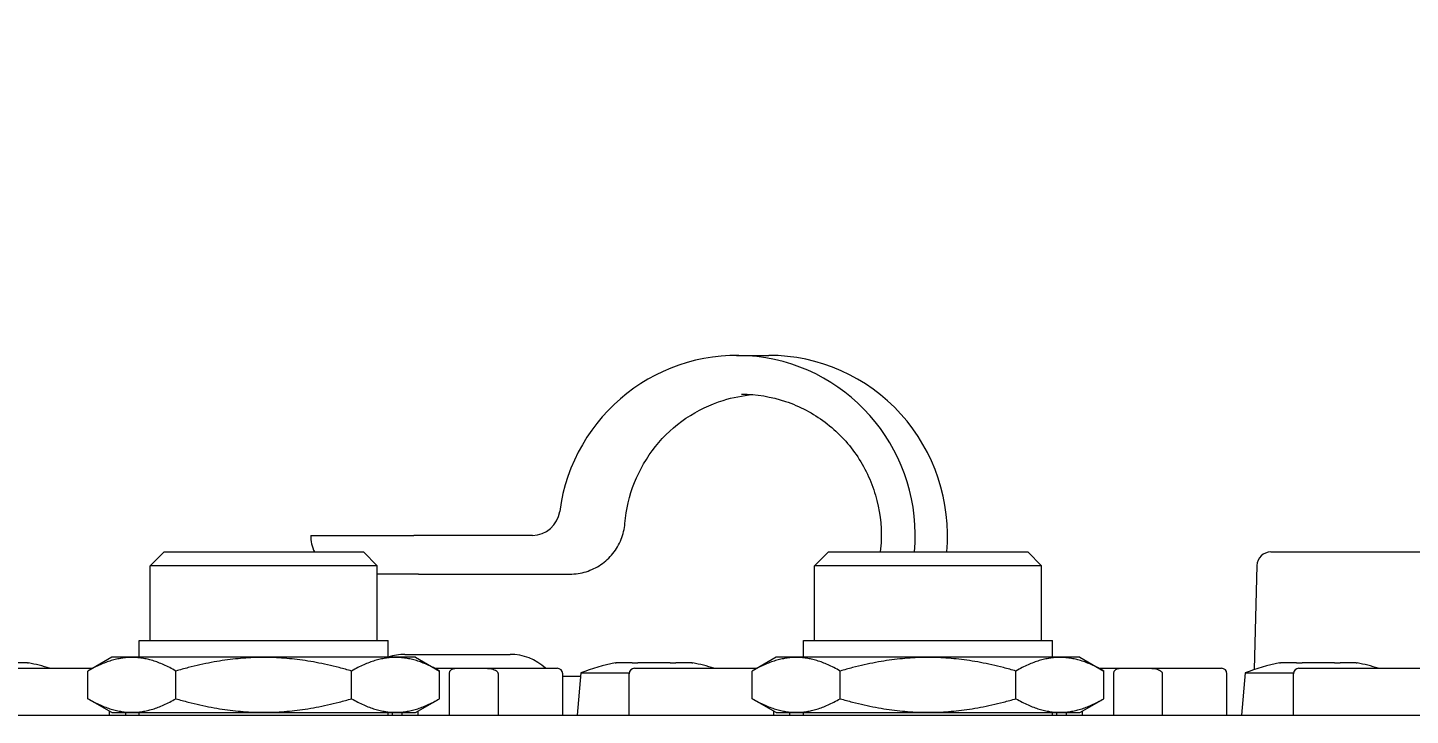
# Model space of a CAD drawing. Header units: millimetres. Extents: x 20 to 1660, y 4 to 1168.
# Drawn here: x 258.85 to 308.8, y 730.05 to 754.89 of the extents above; entities that cross this region are included whole.
import ezdxf

# ---------------------------------------------------------------- set-up
doc = ezdxf.new("R2010")
doc.units = ezdxf.units.MM
doc.header["$LTSCALE"] = 4
doc.layers.add('Dimensions(A H Standard)', color=7, linetype='Continuous', lineweight=9)
doc.layers.add('Visible Edges(A H Standard)', color=7, linetype='Continuous', lineweight=18)
doc.styles.add('DEFAULT-A H Standard', font='arial.ttf')
doc.dimstyles.new('DEFAULT', dxfattribs={"dimscale": 4, "dimtxt": 3, "dimasz": 2.5, "dimexe": 3, "dimexo": 1, "dimgap": 0.75, "dimtad": 1, "dimrnd": 1e-08, "dimzin": 0, "dimdsep": 46, "dimtxsty": 'DEFAULT-A H Standard', "dimcen": 0.09, "dimdle": 10, "dimclrd": 7, "dimclre": 7, "dimclrt": 7, "dimazin": 1, "dimtfac": 0.833333, "dimtofl": 0, "dimtmove": 0, "dimatfit": 3, "dimfxl": 0, "dimtolj": 1, "dimtzin": 0, "dimlwd": -1, "dimlwe": -1, "dimarcsym": 0})

# ---------------------------------------------------------------- blocks, each defined once
blk = doc.blocks.new('*D12')
at = {"layer": 'Defpoints', "color": 0, "linetype": 'Continuous'}
for p in [(194.876, 922.055), (194.876, 738.055), (675.876, 738.055)]:
    blk.add_point(p, dxfattribs=at)
at = {"layer": 'Dimensions(A H Standard)', "color": 7, "linetype": 'Continuous'}
for p, q in [((194.876, 742.055), (194.876, 934.055)), ((675.876, 742.055), (675.876, 934.055)), ((665.876, 922.055), (204.876, 922.055))]:
    blk.add_line(p, q, dxfattribs=at)
for points in [[(204.876, 923.721), (204.876, 920.388), (194.876, 922.055)], [(665.876, 923.721), (665.876, 920.388), (675.876, 922.055)]]:
    blk.add_solid(points, dxfattribs=at)
at = {"layer": 'Dimensions(A H Standard)', "color": 7, "linetype": 'Continuous', "insert": (410.247, 937.308), "char_height": 12, "attachment_point": 1, "style": 'DEFAULT-A H Standard'}
blk.add_mtext('\\A1;481.00', dxfattribs=at)

msp = doc.modelspace()

# ---------------------------------------------------------------- linework, layer by layer
at = {"layer": 'Visible Edges(A H Standard)'}
for p, q in [((284.462, 743.055), (285.628, 743.055)), ((269.073, 736.555), (272.801, 736.555)), ((277.085, 736.555), (272.801, 736.555)), ((263.776, 735.955), (263.276, 735.455)), ((263.776, 735.955), (270.976, 735.955)), ((270.976, 735.955), (271.476, 735.455)), ((287.776, 735.955), (287.276, 735.455)), ((287.776, 735.955), (294.976, 735.955)), ((294.976, 735.955), (295.476, 735.455)), ((303.759, 735.955), (310.993, 735.955)), ((271.476, 735.455), (263.276, 735.455)), ((263.276, 732.755), (263.276, 735.455)), ((271.476, 732.755), (271.476, 735.455)), ((295.476, 735.455), (287.276, 735.455)), ((287.276, 732.755), (287.276, 735.455)), ((295.476, 732.755), (295.476, 735.455)), ((303.26, 735.468), (303.161, 731.706)), ((272.973, 735.155), (271.476, 735.155)), ((272.973, 735.155), (277.613, 735.155)), ((277.613, 735.155), (278.435, 735.155)), ((262.876, 732.755), (271.876, 732.755)), ((262.876, 732.155), (262.876, 732.755)), ((271.876, 732.155), (271.876, 732.755)), ((286.876, 732.755), (295.876, 732.755)), ((286.876, 732.155), (286.876, 732.755)), ((295.876, 732.155), (295.876, 732.755)), ((258.847, 731.955), (258.264, 731.955)), ((261.892, 732.155), (261.026, 731.655)), ((272.861, 732.155), (261.892, 732.155)), ((272.476, 732.255), (276.276, 732.255)), ((272.861, 732.155), (273.727, 731.655)), ((280.689, 731.955), (280.106, 731.955)), ((282.059, 731.955), (280.894, 731.955)), ((282.847, 731.955), (282.264, 731.955)), ((285.892, 732.155), (285.026, 731.655)), ((296.861, 732.155), (285.892, 732.155)), ((296.861, 732.155), (297.727, 731.655)), ((304.689, 731.955), (304.106, 731.955)), ((306.059, 731.955), (304.894, 731.955)), ((306.847, 731.955), (306.264, 731.955)), ((256.776, 731.755), (261.199, 731.755)), ((261.026, 730.655), (261.026, 731.655)), ((264.201, 730.655), (264.201, 731.655)), ((270.552, 730.655), (270.552, 731.655)), ((273.554, 731.755), (274.345, 731.755)), ((273.727, 730.655), (273.727, 731.655)), ((274.084, 730.055), (274.084, 731.555)), ((274.345, 731.755), (275.363, 731.755)), ((275.363, 731.755), (277.976, 731.755)), ((275.84, 731.555), (275.84, 730.055)), ((278.176, 730.055), (278.176, 731.555)), ((278.818, 731.455), (278.176, 731.455)), ((278.829, 731.584), (278.695, 730.055)), ((278.829, 731.584), (280.579, 731.584)), ((280.576, 730.055), (280.576, 731.555)), ((280.776, 731.755), (285.199, 731.755)), ((285.026, 730.655), (285.026, 731.655)), ((288.201, 730.655), (288.201, 731.655)), ((294.552, 730.655), (294.552, 731.655)), ((297.554, 731.755), (298.345, 731.755)), ((297.727, 730.655), (297.727, 731.655)), ((298.084, 730.055), (298.084, 731.555)), ((298.345, 731.755), (299.363, 731.755)), ((299.363, 731.755), (301.976, 731.755)), ((299.84, 731.555), (299.84, 730.055)), ((302.176, 730.055), (302.176, 731.555)), ((302.829, 731.584), (302.695, 730.055)), ((302.829, 731.584), (304.579, 731.584)), ((304.576, 730.055), (304.576, 731.555)), ((304.776, 731.755), (309.199, 731.755)), ((261.892, 730.155), (261.026, 730.655)), ((272.861, 730.155), (273.727, 730.655)), ((285.892, 730.155), (285.026, 730.655)), ((296.861, 730.155), (297.727, 730.655)), ((219.376, 730.055), (651.376, 730.055)), ((261.809, 730.055), (261.809, 730.202)), ((261.892, 730.155), (272.861, 730.155)), ((262.376, 730.155), (262.376, 730.055)), ((262.876, 730.055), (262.876, 730.155)), ((271.876, 730.055), (271.876, 730.155)), ((272.032, 730.055), (272.032, 730.155)), ((272.376, 730.055), (272.376, 730.155)), ((272.943, 730.202), (272.943, 730.055)), ((285.809, 730.055), (285.809, 730.202)), ((285.892, 730.155), (296.861, 730.155)), ((286.376, 730.155), (286.376, 730.055)), ((286.876, 730.055), (286.876, 730.155)), ((295.876, 730.055), (295.876, 730.155)), ((296.032, 730.055), (296.032, 730.155)), ((296.376, 730.055), (296.376, 730.155)), ((296.943, 730.202), (296.943, 730.055))]:
    msp.add_line(p, q, dxfattribs=at)
for centre, radius, start, end in [((270.473, 736.555), 1.4, 180, 205.3769), ((303.759, 735.455), 0.5, 90, 178.5), ((257.476, 724.855), 7.231, 72.571, 78.837), ((272.476, 730.355), 1.9, 90, 108.4085), ((276.276, 730.355), 1.9, 47.4631, 90), ((281.476, 724.855), 7.231, 101.163, 111.4756), ((281.476, 724.855), 7.231, 72.571, 78.837), ((305.476, 724.855), 7.231, 101.163, 111.4756), ((305.476, 724.855), 7.231, 72.571, 78.837), ((277.976, 731.555), 0.2, 0, 90), ((280.776, 731.555), 0.2, 90, 180), ((301.976, 731.555), 0.2, 0, 90), ((304.776, 731.555), 0.2, 90, 180)]:
    msp.add_arc(centre, radius, start, end, dxfattribs=at)
for centre, major_axis, start_param, end_param in [((284.462, 736.555), (0, 6.5), 4.61995, 7.72025), ((285.628, 736.555), (0, 6.5), 4.61995, 6.283185), ((277.085, 737.555), (0, -1), 0, 1.437065)]:
    msp.add_ellipse(centre, major_axis=major_axis, ratio=0.992436, start_param=start_param, end_param=end_param, dxfattribs=at)
for points, knots in [([(280.424, 736.986), (280.466, 737.491), (280.584, 737.989), (280.958, 738.928), (281.214, 739.369), (281.844, 740.155), (282.217, 740.5), (283.046, 741.065), (283.502, 741.284), (284.326, 741.539), (284.684, 741.608), (285.045, 741.638)], [0.084608, 0.084608, 0.084608, 0.084608, 0.381846, 0.381846, 0.679083, 0.679083, 0.976321, 0.976321, 1.273559, 1.273559, 1.489113, 1.489113, 1.489113, 1.489113]), ([(284.634, 741.655), (285.174, 741.655), (285.714, 741.566), (286.739, 741.222), (287.224, 740.967), (288.089, 740.314), (288.469, 739.918), (289.085, 739.024), (289.322, 738.528), (289.629, 737.486), (289.699, 736.941), (289.678, 736.25), (289.667, 736.102), (289.65, 735.955)], [1.570796, 1.570796, 1.570796, 1.570796, 1.892331, 1.892331, 2.213547, 2.213547, 2.533954, 2.533954, 2.853415, 2.853415, 3.172165, 3.172165, 3.259271, 3.259271, 3.259271, 3.259271]), ([(278.435, 735.155), (278.634, 735.155), (278.833, 735.185), (279.212, 735.302), (279.393, 735.389), (279.721, 735.612), (279.868, 735.748), (280.115, 736.057), (280.215, 736.229), (280.361, 736.596), (280.407, 736.79), (280.424, 736.986)], [1.570796, 1.570796, 1.570796, 1.570796, 1.868034, 1.868034, 2.165272, 2.165272, 2.462509, 2.462509, 2.759747, 2.759747, 3.056985, 3.056985, 3.056985, 3.056985]), ([(258.847, 731.955), (258.86, 731.952), (258.87, 731.951), (258.876, 731.95), (258.876, 731.95), (258.876, 731.95)], [0.01980054, 0.01980054, 0.01980054, 0.01980054, 0.02844091, 0.02844091, 0.03154784, 0.03154784, 0.03154784, 0.03154784]), ([(280.076, 731.95), (280.076, 731.95), (280.079, 731.95), (280.09, 731.952), (280.097, 731.953), (280.106, 731.955)], [0.03154683, 0.03154683, 0.03154683, 0.03154683, 0.03784304, 0.03784304, 0.043488, 0.043488, 0.043488, 0.043488]), ([(280.689, 731.955), (280.704, 731.952), (280.725, 731.951), (280.758, 731.95), (280.767, 731.95), (280.776, 731.95)], [0.01979973, 0.01979973, 0.01979973, 0.01979973, 0.02841315, 0.02841315, 0.03154683, 0.03154683, 0.03154683, 0.03154683]), ([(280.776, 731.95), (280.796, 731.95), (280.816, 731.95), (280.854, 731.952), (280.874, 731.953), (280.894, 731.955)], [0.03154683, 0.03154683, 0.03154683, 0.03154683, 0.03784304, 0.03784304, 0.043488, 0.043488, 0.043488, 0.043488]), ([(282.059, 731.955), (282.088, 731.952), (282.118, 731.951), (282.157, 731.95), (282.167, 731.95), (282.176, 731.95)], [0.01979973, 0.01979973, 0.01979973, 0.01979973, 0.02841315, 0.02841315, 0.03154683, 0.03154683, 0.03154683, 0.03154683]), ([(282.176, 731.95), (282.196, 731.95), (282.213, 731.95), (282.241, 731.952), (282.253, 731.953), (282.264, 731.955)], [0.03154683, 0.03154683, 0.03154683, 0.03154683, 0.03784304, 0.03784304, 0.043488, 0.043488, 0.043488, 0.043488]), ([(282.847, 731.955), (282.86, 731.952), (282.87, 731.951), (282.876, 731.95), (282.876, 731.95), (282.876, 731.95)], [0.01980054, 0.01980054, 0.01980054, 0.01980054, 0.02844091, 0.02844091, 0.03154784, 0.03154784, 0.03154784, 0.03154784]), ([(304.076, 731.95), (304.076, 731.95), (304.079, 731.95), (304.09, 731.952), (304.097, 731.953), (304.106, 731.955)], [0.03154683, 0.03154683, 0.03154683, 0.03154683, 0.03784304, 0.03784304, 0.043488, 0.043488, 0.043488, 0.043488]), ([(304.689, 731.955), (304.704, 731.952), (304.725, 731.951), (304.758, 731.95), (304.767, 731.95), (304.776, 731.95)], [0.01979973, 0.01979973, 0.01979973, 0.01979973, 0.02841315, 0.02841315, 0.03154683, 0.03154683, 0.03154683, 0.03154683]), ([(304.776, 731.95), (304.796, 731.95), (304.816, 731.95), (304.854, 731.952), (304.874, 731.953), (304.894, 731.955)], [0.03154683, 0.03154683, 0.03154683, 0.03154683, 0.03784304, 0.03784304, 0.043488, 0.043488, 0.043488, 0.043488]), ([(306.059, 731.955), (306.088, 731.952), (306.118, 731.951), (306.157, 731.95), (306.167, 731.95), (306.176, 731.95)], [0.01979973, 0.01979973, 0.01979973, 0.01979973, 0.02841315, 0.02841315, 0.03154683, 0.03154683, 0.03154683, 0.03154683]), ([(306.176, 731.95), (306.196, 731.95), (306.213, 731.95), (306.241, 731.952), (306.253, 731.953), (306.264, 731.955)], [0.03154683, 0.03154683, 0.03154683, 0.03154683, 0.03784304, 0.03784304, 0.043488, 0.043488, 0.043488, 0.043488]), ([(306.847, 731.955), (306.86, 731.952), (306.87, 731.951), (306.876, 731.95), (306.876, 731.95), (306.876, 731.95)], [0.01980054, 0.01980054, 0.01980054, 0.01980054, 0.02844091, 0.02844091, 0.03154784, 0.03154784, 0.03154784, 0.03154784]), ([(274.084, 731.555), (274.084, 731.565), (274.085, 731.575), (274.089, 731.599), (274.092, 731.611), (274.101, 731.639), (274.108, 731.653), (274.127, 731.683), (274.142, 731.699), (274.191, 731.732), (274.23, 731.746), (274.304, 731.754), (274.324, 731.755), (274.345, 731.755)], [0.4584233, 0.4584233, 0.4584233, 0.4584233, 0.4668085, 0.4668085, 0.4777807, 0.4777807, 0.4939371, 0.4939371, 0.5186901, 0.5186901, 0.5533977, 0.5533977, 0.5653443, 0.5653443, 0.5653443, 0.5653443]), ([(275.363, 731.755), (275.427, 731.755), (275.489, 731.751), (275.633, 731.731), (275.697, 731.71), (275.771, 731.669), (275.791, 731.652), (275.817, 731.623), (275.826, 731.611), (275.834, 731.59), (275.837, 731.583), (275.84, 731.569), (275.84, 731.562), (275.84, 731.555)], [0.23987604, 0.23987604, 0.23987604, 0.23987604, 0.24841293, 0.24841293, 0.26081074, 0.26081074, 0.26785208, 0.26785208, 0.27247072, 0.27247072, 0.27466266, 0.27466266, 0.27681578, 0.27681578, 0.27681578, 0.27681578]), ([(298.084, 731.555), (298.084, 731.565), (298.085, 731.575), (298.089, 731.599), (298.092, 731.611), (298.101, 731.639), (298.108, 731.653), (298.127, 731.683), (298.142, 731.699), (298.191, 731.732), (298.23, 731.746), (298.304, 731.754), (298.324, 731.755), (298.345, 731.755)], [0.4584233, 0.4584233, 0.4584233, 0.4584233, 0.4668085, 0.4668085, 0.4777807, 0.4777807, 0.4939371, 0.4939371, 0.5186901, 0.5186901, 0.5533977, 0.5533977, 0.5653443, 0.5653443, 0.5653443, 0.5653443]), ([(299.363, 731.755), (299.427, 731.755), (299.489, 731.751), (299.633, 731.731), (299.697, 731.71), (299.771, 731.669), (299.791, 731.652), (299.817, 731.623), (299.826, 731.611), (299.834, 731.59), (299.837, 731.583), (299.84, 731.569), (299.84, 731.562), (299.84, 731.555)], [0.23987604, 0.23987604, 0.23987604, 0.23987604, 0.24841293, 0.24841293, 0.26081074, 0.26081074, 0.26785208, 0.26785208, 0.27247072, 0.27247072, 0.27466266, 0.27466266, 0.27681578, 0.27681578, 0.27681578, 0.27681578])]:
    msp.add_open_spline(points, degree=3, knots=knots, dxfattribs=at)
for points in [[(264.201, 731.655), (262.613, 732.571), (261.026, 731.655)], [(270.552, 731.655), (267.376, 732.571), (264.201, 731.655)], [(273.727, 731.655), (272.14, 732.571), (270.552, 731.655)], [(288.201, 731.655), (286.613, 732.571), (285.026, 731.655)], [(294.552, 731.655), (291.376, 732.571), (288.201, 731.655)], [(297.727, 731.655), (296.14, 732.571), (294.552, 731.655)], [(261.026, 730.655), (262.613, 729.738), (264.201, 730.655)], [(264.201, 730.655), (267.376, 729.738), (270.552, 730.655)], [(270.552, 730.655), (272.14, 729.738), (273.727, 730.655)], [(285.026, 730.655), (286.613, 729.738), (288.201, 730.655)], [(288.201, 730.655), (291.376, 729.738), (294.552, 730.655)], [(294.552, 730.655), (296.14, 729.738), (297.727, 730.655)]]:
    msp.add_rational_spline(points, [1, 1.15470053838, 1], degree=2, dxfattribs=at)

# ---------------------------------------------------------------- dimensions: what is measured, and where the dimension line sits
at = {"layer": 'Dimensions(A H Standard)', "color": 7, "linetype": 'Continuous'}
dim = msp.add_linear_dim(base=(194.876, 922.055), p1=(675.876, 738.055), p2=(194.876, 738.055), dimstyle='DEFAULT', override={"dimdec": 2, "dimtp": 0, "dimtm": 0, "dimtdec": 2, "dimatfit": 1}, dxfattribs=at)
dim.commit()
dim.dimension.update_dxf_attribs({"geometry": '*D12', "text_midpoint": (435.376, 922.055), "dimtype": 160})

doc.saveas('drawing.dxf')
